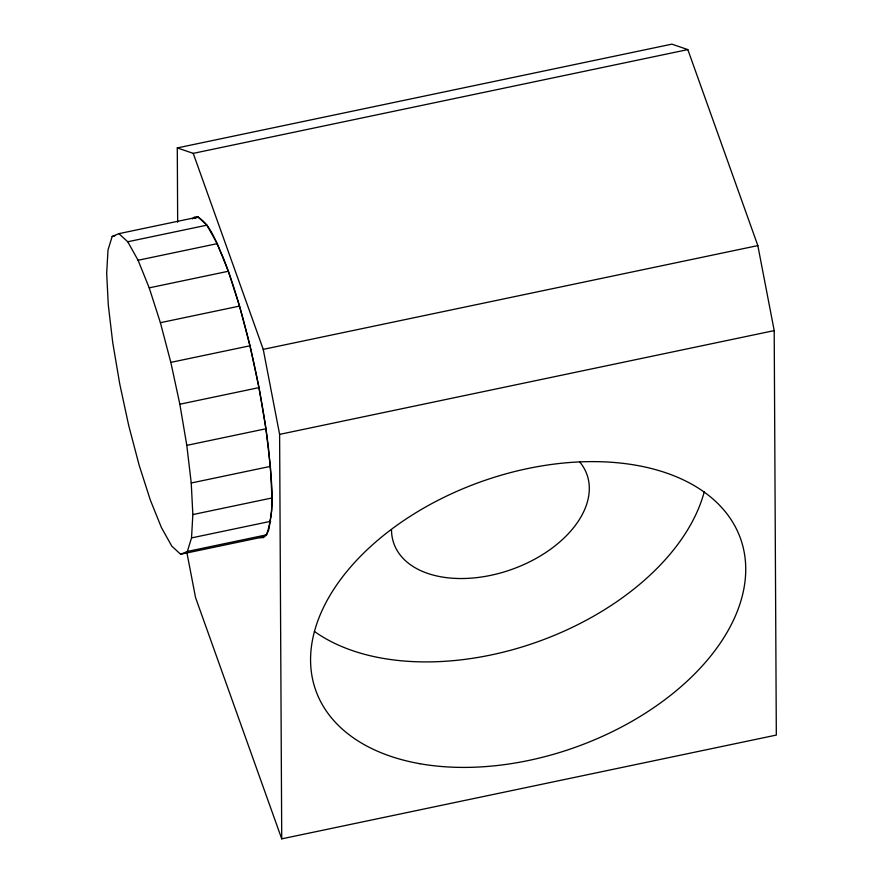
<?xml version="1.0" encoding="UTF-8"?>
<svg xmlns="http://www.w3.org/2000/svg" width="883" height="883" viewBox="0 0 883 883"><rect width="100%" height="100%" fill="white"/><g stroke="black" fill="none" stroke-linecap="round" stroke-linejoin="round"><path stroke-width="1.32" d="M192.328 218.929L194.381 217.075L198.046 217.041L206.876 225.165L217.218 243.653L228.344 271.258L239.514 306.092L249.966 345.783L258.973 387.615L265.938 428.763L270.375 466.39L271.986 497.968L271.688 510.782L268.918 529.381L266.489 534.844L263.421 537.626L259.757 537.659L180.629 554.259L171.788 546.135L161.457 527.648L150.32 500.043L139.15 465.209L128.708 425.529L119.691 383.686L112.726 342.549L108.289 304.911L106.677 273.344L108.002 249.988L112.174 236.456L118.907 233.653L198.046 217.041C211.478 225.75 216.059 242.726 222.726 256.423C234.172 285.43 242.604 315.507 249.966 345.783C257.924 379.558 264.315 413.719 268.498 448.178C270.794 476.831 276.169 507.052 266.489 534.844L259.757 537.659M180.629 554.259L187.362 551.456L191.523 537.913L192.847 514.568L191.236 483.001L186.799 445.363L179.845 404.226L170.827 362.383L160.386 322.692L149.216 287.858L138.079 260.264L127.748 241.765L118.907 233.653M194.679 218.443L198.046 217.041M177.671 222.24L177.284 147.925L671.875 44.15L687.824 49.591L757.835 245.595L774.203 330.606L776.323 735.075L281.732 838.85L195.562 597.625L186.732 551.743M177.284 147.925L193.234 153.366L687.824 49.591M112.174 236.456L114.856 235.893M127.748 241.765L206.876 225.165M138.079 260.264L217.218 243.653M149.216 287.858L228.344 271.258M160.386 322.692L239.514 306.092M170.827 362.383L249.966 345.783M193.234 153.366L263.244 349.37L757.835 245.595M179.845 404.226L258.973 387.615M186.799 445.363L265.938 428.763M281.732 838.85L279.613 434.381L774.203 330.606M191.236 483.001L270.375 466.39M192.847 514.568L271.986 497.968M191.523 537.913L270.662 521.312M187.362 551.456L266.489 534.844M263.244 349.37L279.613 434.381M704.281 491.721A225.54 140.905 -19.7 0 1 538.122 641.621A225.54 140.905 -19.7 0 1 314.359 631.389M579.634 461.842A102.516 64.051 -19.7 0 1 512.504 569.149A102.516 64.051 -19.7 0 1 391.5 529.789M419.977 763.729A225.54 140.905 -19.7 0 0 745.738 568.906A225.54 140.905 -19.7 0 0 418.652 511.069A225.54 140.905 -19.7 0 0 419.977 763.729"/></g></svg>
